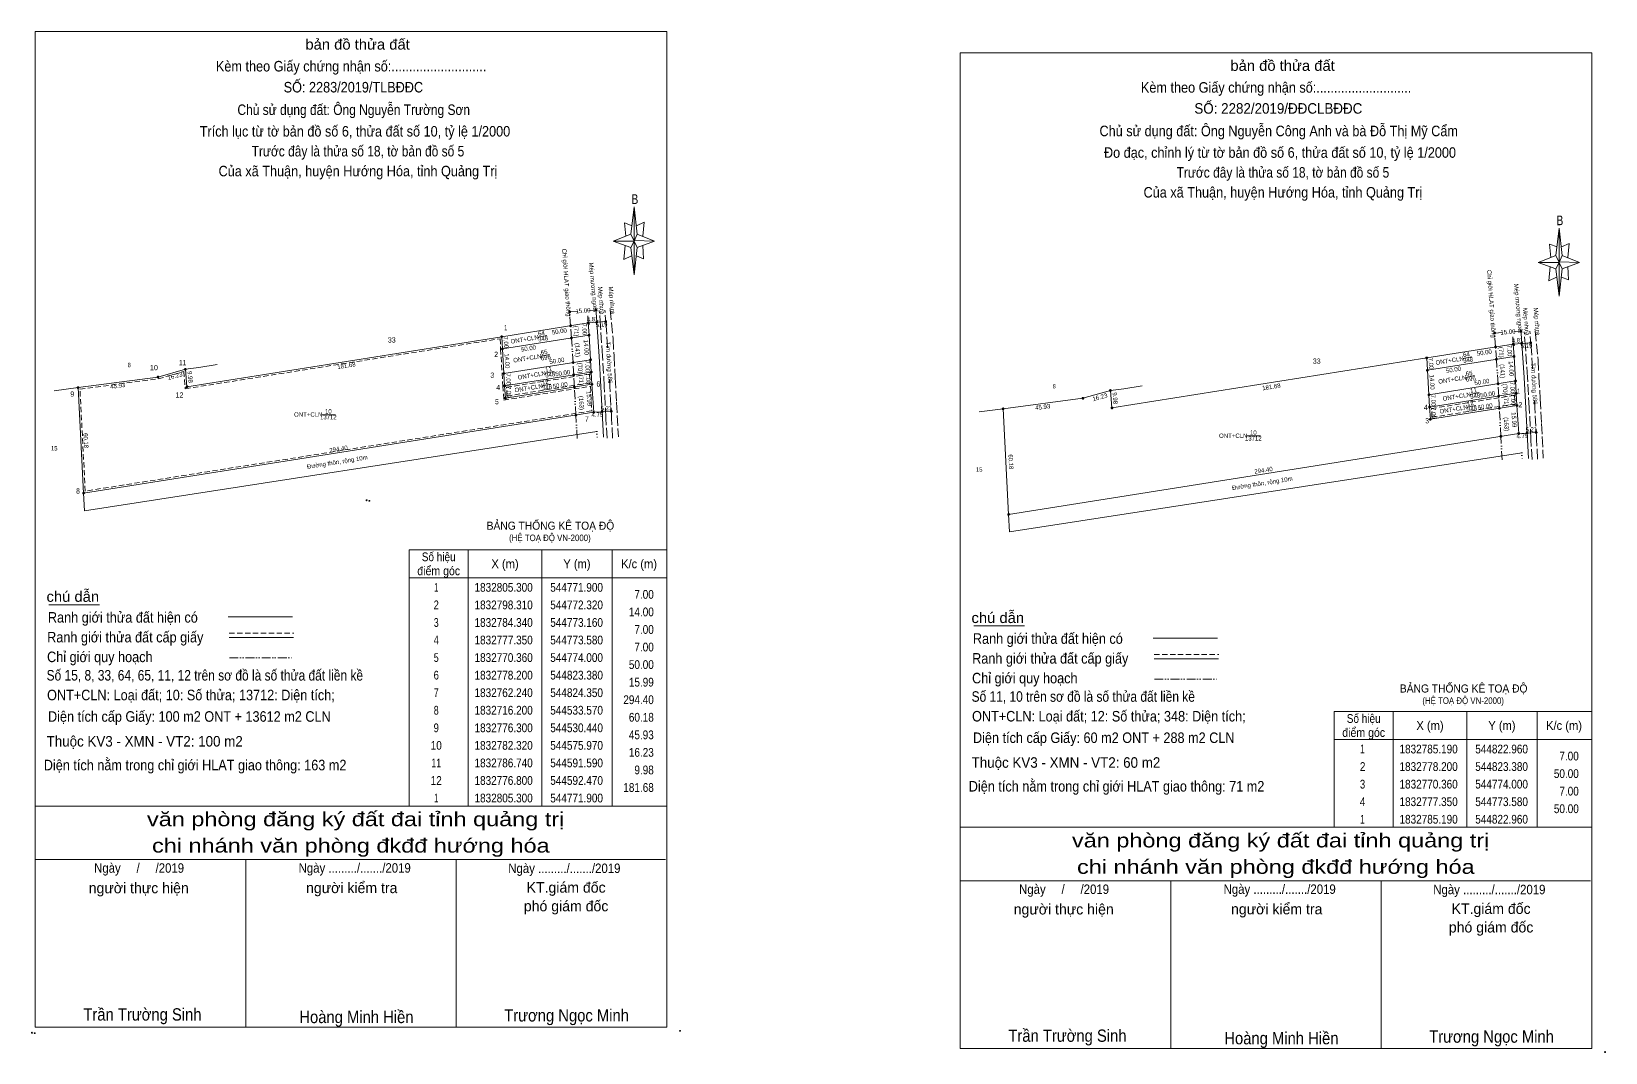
# Model space of a CAD drawing. Header units: metres. Extents: x 542053 to 545555, y 1832668 to 1833706.
# Drawn here: x 542053 to 542950, y 1833125 to 1833706 of the extents above; entities that cross this region are included whole.
import ezdxf
from ezdxf.enums import TextEntityAlignment as Align

# ---------------------------------------------------------------- set-up
doc = ezdxf.new("R2010")
doc.units = ezdxf.units.M
doc.header["$PDMODE"] = 32
doc.header["$PDSIZE"] = 0.5
for name, pattern in [('DASH_DOUBLE_DOT', [9.2, 5, -1.2, 0.3, -1.2, 0.3, -1.2]), ('DOT_DASHED', [7.7, 5, -1.2, 0.3, -1.2]), ('DOTTED', [1.5, 0.3, -1.2]), ('LONG_DASHED', [7.5, 6, -1.5]), ('MEDIUM_DASHED', [4.5, 3, -1.5])]:
    doc.linetypes.add(name, pattern=pattern)
for name, color, linetype, lineweight in [('1', 7, 'Continuous', 13), ('10', 7, 'Continuous', 13), ('17', 7, 'Continuous', 13), ('2', 7, 'Continuous', 13), ('28', 7, 'DASH_DOUBLE_DOT', 13), ('5', 7, 'Continuous', 13), ('6', 7, 'Continuous', 13), ('63', 7, 'Continuous', 13)]:
    doc.layers.add(name, color=color, linetype=linetype, lineweight=lineweight)

msp = doc.modelspace()

# ---------------------------------------------------------------- hatches: boundary and pattern name
at = {"layer": '28'}
for points in [[(542360.01, 1833546.59, 1), (542359.01, 1833546.59, 1)], [(542370.66, 1833540.28, 1), (542369.66, 1833540.28, 1)], [(542374.97, 1833547.63, 1), (542373.97, 1833547.63, 1)], [(542375.45, 1833540.66, 1), (542374.45, 1833540.66, 1)], [(542380.62, 1833541.07, 1), (542379.62, 1833541.07, 1)], [(542321.28, 1833532.44, 1), (542320.28, 1833532.44, 1)], [(542360.55, 1833538.68, 1), (542359.55, 1833538.68, 1)], [(542361.04, 1833531.7, 1), (542360.04, 1833531.7, 1)], [(542371.08, 1833533.29, 1), (542370.08, 1833533.29, 1)], [(542887.28, 1833534.5, 1), (542886.28, 1833534.5, 1)], [(542902.24, 1833535.54, 1), (542901.24, 1833535.54, 1)], [(542321.7, 1833525.45, 1), (542320.7, 1833525.45, 1)], [(542887.82, 1833526.59, 1), (542886.82, 1833526.59, 1)], [(542897.93, 1833528.19, 1), (542896.93, 1833528.19, 1)], [(542898.35, 1833521.2, 1), (542897.35, 1833521.2, 1)], [(542902.72, 1833528.57, 1), (542901.72, 1833528.57, 1)], [(542907.89, 1833528.98, 1), (542906.89, 1833528.98, 1)], [(542140.97, 1833513.88, 1), (542139.97, 1833513.88, 1)], [(542362, 1833517.74, 1), (542361, 1833517.74, 1)], [(542371.92, 1833519.32, 1), (542370.92, 1833519.32, 1)], [(542372.34, 1833512.33, 1), (542371.34, 1833512.33, 1)], [(542848.55, 1833520.35, 1), (542847.55, 1833520.35, 1)], [(542848.97, 1833513.36, 1), (542847.97, 1833513.36, 1)], [(542888.31, 1833519.61, 1), (542887.31, 1833519.61, 1)], [(542079.82, 1833503.44, 1), (542078.82, 1833503.44, 1)], [(542125.35, 1833509.46, 1), (542124.35, 1833509.46, 1)], [(542141.85, 1833503.94, 1), (542140.85, 1833503.94, 1)], [(542322.54, 1833511.48, 1), (542321.54, 1833511.48, 1)], [(542322.96, 1833504.49, 1), (542321.96, 1833504.49, 1)], [(542362.34, 1833510.74, 1), (542361.34, 1833510.74, 1)], [(542362.72, 1833503.75, 1), (542361.72, 1833503.75, 1)], [(542372.76, 1833505.34, 1), (542371.76, 1833505.34, 1)], [(542889.27, 1833505.65, 1), (542888.27, 1833505.65, 1)], [(542899.19, 1833507.23, 1), (542898.19, 1833507.23, 1)], [(542323.38, 1833497.5, 1), (542322.38, 1833497.5, 1)], [(542652.62, 1833497.37, 1), (542651.62, 1833497.37, 1)], [(542668.24, 1833501.79, 1), (542667.24, 1833501.79, 1)], [(542849.81, 1833499.39, 1), (542848.81, 1833499.39, 1)], [(542889.61, 1833498.65, 1), (542888.61, 1833498.65, 1)], [(542899.61, 1833500.24, 1), (542898.61, 1833500.24, 1)], [(542363.58, 1833487.77, 1), (542362.58, 1833487.77, 1)], [(542373.73, 1833489.38, 1), (542372.73, 1833489.38, 1)], [(542378.51, 1833489.66, 1), (542377.51, 1833489.66, 1)], [(542383.72, 1833489.98, 1), (542382.72, 1833489.98, 1)], [(542607.09, 1833491.35, 1), (542606.09, 1833491.35, 1)], [(542669.12, 1833491.85, 1), (542668.12, 1833491.85, 1)], [(542850.23, 1833492.4, 1), (542849.23, 1833492.4, 1)], [(542850.65, 1833485.41, 1), (542849.65, 1833485.41, 1)], [(542889.99, 1833491.66, 1), (542888.99, 1833491.66, 1)], [(542900.03, 1833493.25, 1), (542899.03, 1833493.25, 1)], [(542901, 1833477.29, 1), (542900, 1833477.29, 1)], [(542905.78, 1833477.57, 1), (542904.78, 1833477.57, 1)], [(542910.99, 1833477.89, 1), (542909.99, 1833477.89, 1)], [(542890.85, 1833475.68, 1), (542889.85, 1833475.68, 1)], [(542082.95, 1833443.34, 1), (542081.95, 1833443.34, 1)], [(542610.22, 1833431.25, 1), (542609.22, 1833431.25, 1)]]:
    msp.add_hatch(color=256, dxfattribs=at).paths.add_polyline_path(points)

# ---------------------------------------------------------------- linework, layer by layer
at = {"layer": '1'}
for p, q in [((542158.63, 1833516.6), (542148.18, 1833514.85)), ((542685.9, 1833504.51), (542675.45, 1833502.76))]:
    msp.add_line(p, q, dxfattribs=at)
for points in [[(542141.35, 1833503.94), (542320.78, 1833532.44), (542370.16, 1833540.28)], [(542668.62, 1833491.85), (542848.05, 1833520.35), (542897.43, 1833528.19)], [(542148.18, 1833514.85), (542140.47, 1833513.88), (542141.35, 1833503.94)], [(542148.18, 1833514.85), (542140.47, 1833513.88), (542141.35, 1833503.94)], [(542148.18, 1833514.85), (542140.47, 1833513.88), (542141.35, 1833503.94)], [(542675.45, 1833502.76), (542667.74, 1833501.79), (542668.62, 1833491.85)], [(542675.45, 1833502.76), (542667.74, 1833501.79), (542668.62, 1833491.85)], [(542675.45, 1833502.76), (542667.74, 1833501.79), (542668.62, 1833491.85)]]:
    msp.add_lwpolyline(points, dxfattribs=at)
at = {"layer": '1', "linetype": 'MEDIUM_DASHED'}
for points in [[(542319.85, 1833531.28), (542320.2, 1833525.39), (542321.04, 1833511.42), (542321.46, 1833504.43), (542321.95, 1833496.34), (542371.33, 1833504.18), (542372.18, 1833490.23), (542083.39, 1833444.5), (542080.37, 1833502.57), (542125.05, 1833508.48), (542139.58, 1833512.59), (542140.45, 1833502.78)], [(542370.91, 1833511.17), (542371.21, 1833506.19), (542323.81, 1833498.66), (542323.51, 1833503.64)], [(542898.18, 1833499.08), (542898.48, 1833494.1), (542851.08, 1833486.57), (542850.78, 1833491.55)]]:
    msp.add_lwpolyline(points, close=True, dxfattribs=at)
at = {"layer": '1'}
msp.add_lwpolyline([(542848.05, 1833520.35), (542848.47, 1833513.36), (542849.31, 1833499.39), (542849.73, 1833492.4), (542850.15, 1833485.41), (542899.53, 1833493.25), (542900.5, 1833477.29), (542609.72, 1833431.25), (542606.59, 1833491.35), (542652.12, 1833497.37), (542667.74, 1833501.79), (542668.62, 1833491.85)], close=True, dxfattribs=at)
at = {"layer": '10'}
for p, q in [((542376.29, 1833521.24), (542374.38, 1833549.01)), ((542370.16, 1833540.28), (542369.83, 1833544.39)), ((542370.16, 1833540.28), (542370.58, 1833533.29)), ((542897.43, 1833528.19), (542897.1, 1833532.3)), ((542903.56, 1833509.15), (542901.65, 1833536.92)), ((542897.43, 1833528.19), (542897.85, 1833521.2)), ((542377.25, 1833503.83), (542376.29, 1833521.27)), ((542378.78, 1833475.23), (542377.25, 1833503.83)), ((542904.52, 1833491.74), (542903.56, 1833509.18)), ((542906.05, 1833463.14), (542904.52, 1833491.74))]:
    msp.add_line(p, q, dxfattribs=at)
at = {"layer": '10', "linetype": 'DASH_DOUBLE_DOT'}
for p, q in [((542360.05, 1833538.68), (542359.42, 1833547.91)), ((542887.32, 1833526.59), (542886.69, 1833535.82)), ((542361.84, 1833510.74), (542361.5, 1833517.74)), ((542362.22, 1833503.75), (542361.84, 1833510.74)), ((542889.11, 1833498.65), (542888.77, 1833505.65)), ((542889.49, 1833491.66), (542889.11, 1833498.65))]:
    msp.add_line(p, q, dxfattribs=at)
at = {"layer": '10', "linetype": 'LONG_DASHED'}
for p, q in [((542380.31, 1833538.71), (542379.61, 1833547.63)), ((542381.15, 1833526.46), (542380.31, 1833538.68)), ((542907.58, 1833526.62), (542906.88, 1833535.54)), ((542908.42, 1833514.37), (542907.58, 1833526.59)), ((542382.46, 1833504.12), (542382.24, 1833508.11)), ((542383.43, 1833486.02), (542382.46, 1833504.11)), ((542909.73, 1833492.03), (542909.51, 1833496.02)), ((542384.04, 1833474.73), (542383.43, 1833486.02)), ((542910.7, 1833473.93), (542909.73, 1833492.02)), ((542911.31, 1833462.64), (542910.7, 1833473.93))]:
    msp.add_line(p, q, dxfattribs=at)
for points in [[(542380.83, 1833474.56), (542380.22, 1833485.85), (542379.25, 1833503.94), (542378.29, 1833521.38), (542377.11, 1833538.46), (542376.41, 1833547.38)], [(542382.71, 1833547.94), (542384.25, 1833531.18), (542384.81, 1833521.54), (542385.53, 1833509.17), (542386.21, 1833495.09), (542387.28, 1833475.32)], [(542908.1, 1833462.47), (542907.49, 1833473.76), (542906.52, 1833491.85), (542905.56, 1833509.29), (542904.38, 1833526.37), (542903.68, 1833535.29)], [(542909.98, 1833535.85), (542911.52, 1833519.09), (542912.08, 1833509.45), (542912.8, 1833497.08), (542913.48, 1833483), (542914.55, 1833463.23)]]:
    msp.add_lwpolyline(points, dxfattribs=at)
at = {"layer": '10'}
for points in [[(542320.78, 1833532.44), (542321.2, 1833525.45), (542370.58, 1833533.29), (542371.42, 1833519.32)], [(542321.2, 1833525.45), (542322.04, 1833511.48), (542371.42, 1833519.32), (542371.84, 1833512.33)], [(542848.05, 1833520.35), (542848.47, 1833513.36), (542897.85, 1833521.2), (542898.69, 1833507.23)], [(542848.47, 1833513.36), (542849.31, 1833499.39), (542898.69, 1833507.23), (542899.11, 1833500.24)], [(542124.85, 1833509.46), (542079.32, 1833503.44), (542065.76, 1833501.65)], [(542322.04, 1833511.48), (542322.46, 1833504.49), (542371.84, 1833512.33), (542372.26, 1833505.34), (542373.23, 1833489.38)], [(542322.46, 1833504.49), (542322.88, 1833497.5), (542372.26, 1833505.34)], [(542652.12, 1833497.37), (542606.59, 1833491.35), (542593.03, 1833489.56)], [(542849.31, 1833499.39), (542849.73, 1833492.4), (542899.11, 1833500.24), (542899.53, 1833493.25), (542900.5, 1833477.29)], [(542849.73, 1833492.4), (542850.15, 1833485.41), (542899.53, 1833493.25)]]:
    msp.add_lwpolyline(points, dxfattribs=at)
at = {"layer": '10', "linetype": 'DASH_DOUBLE_DOT'}
for points in [[(542361.5, 1833517.74), (542360.54, 1833531.7), (542360.05, 1833538.68)], [(542888.77, 1833505.65), (542887.81, 1833519.61), (542887.32, 1833526.59)], [(542363.8, 1833474.43), (542363.08, 1833487.77), (542362.22, 1833503.75)], [(542891.07, 1833462.34), (542890.35, 1833475.68), (542889.49, 1833491.66)]]:
    msp.add_lwpolyline(points, dxfattribs=at)
at = {"layer": '17'}
for p, q in [((542062.56, 1833379.8), (542091.52, 1833379.8)), ((542589.83, 1833367.71), (542618.79, 1833367.71))]:
    msp.add_line(p, q, dxfattribs=at)
at = {"layer": '2'}
for p, q in [((542082.97, 1833433.3), (542375.05, 1833478.39)), ((542610.24, 1833421.21), (542902.32, 1833466.3))]:
    msp.add_line(p, q, dxfattribs=at)
at = {"layer": '2', "linetype": 'DOTTED'}
for p, q in [((542375.05, 1833478.39), (542375.23, 1833473.96)), ((542902.32, 1833466.3), (542902.5, 1833461.87))]:
    msp.add_line(p, q, dxfattribs=at)
at = {"layer": '2'}
for points in [[(542079.32, 1833503.44), (542082.45, 1833443.34), (542373.23, 1833489.38)], [(542606.59, 1833491.35), (542609.72, 1833431.25), (542900.5, 1833477.29)]]:
    msp.add_lwpolyline(points, dxfattribs=at)
for p in [(542370.51, 1833539.78), (542897.78, 1833527.69)]:
    msp.add_point(p, dxfattribs=at)
at = {"layer": '28', "linetype": 'Continuous'}
for p, q in [((542359.51, 1833546.59), (542364.1, 1833546.91)), ((542370.47, 1833547.35), (542374.47, 1833547.63)), ((542886.78, 1833534.5), (542891.37, 1833534.82)), ((542897.74, 1833535.26), (542901.74, 1833535.54)), ((542124.85, 1833509.46), (542140.47, 1833513.88)), ((542652.12, 1833497.37), (542667.74, 1833501.79)), ((542082.45, 1833443.34), (542082.97, 1833433.3)), ((542609.72, 1833431.25), (542610.24, 1833421.21))]:
    msp.add_line(p, q, dxfattribs=at)
at = {"layer": '28'}
for centre in [(542359.51, 1833546.59), (542370.16, 1833540.28), (542374.47, 1833547.63), (542374.95, 1833540.66), (542380.12, 1833541.07), (542320.78, 1833532.44), (542360.05, 1833538.68), (542360.54, 1833531.7), (542370.58, 1833533.29), (542886.78, 1833534.5), (542901.74, 1833535.54), (542321.2, 1833525.45), (542887.32, 1833526.59), (542897.43, 1833528.19), (542897.85, 1833521.2), (542902.22, 1833528.57), (542907.39, 1833528.98), (542140.47, 1833513.88), (542361.5, 1833517.74), (542371.42, 1833519.32), (542848.05, 1833520.35), (542848.47, 1833513.36), (542887.81, 1833519.61), (542079.32, 1833503.44), (542124.85, 1833509.46), (542141.35, 1833503.94), (542322.04, 1833511.48), (542322.46, 1833504.49), (542361.84, 1833510.74), (542362.22, 1833503.75), (542888.77, 1833505.65), (542898.69, 1833507.23), (542322.88, 1833497.5), (542652.12, 1833497.37), (542667.74, 1833501.79), (542849.31, 1833499.39), (542889.11, 1833498.65), (542363.08, 1833487.77), (542373.23, 1833489.38), (542378.01, 1833489.66), (542383.22, 1833489.98), (542606.59, 1833491.35), (542668.62, 1833491.85), (542849.73, 1833492.4), (542850.15, 1833485.41), (542889.49, 1833491.66), (542900.5, 1833477.29), (542905.28, 1833477.57), (542910.49, 1833477.89), (542890.35, 1833475.68), (542082.45, 1833443.34), (542609.72, 1833431.25)]:
    msp.add_circle(centre, 0.5, dxfattribs=at)
at = {"layer": '28', "linetype": 'DOT_DASHED'}
for centre in [(542371.84, 1833512.33), (542372.26, 1833505.34), (542899.11, 1833500.24), (542899.53, 1833493.25)]:
    msp.add_circle(centre, 0.5, dxfattribs=at)
at = {"layer": '5'}
for p, q in [((542394.36, 1833590.84), (542396.36, 1833606.44)), ((542921.63, 1833578.75), (542923.63, 1833594.35)), ((542394.36, 1833583.24), (542384.36, 1833586.84)), ((542397.96, 1833590.84), (542407.96, 1833586.84)), ((542401.16, 1833584.44), (542401.56, 1833576.84)), ((542397.96, 1833583.24), (542396.36, 1833567.64)), ((542401.56, 1833576.84), (542397.56, 1833578.44)), ((542925.23, 1833578.75), (542935.23, 1833574.75)), ((542921.63, 1833571.15), (542911.63, 1833574.75)), ((542925.23, 1833571.15), (542923.63, 1833555.55)), ((542928.83, 1833564.75), (542924.83, 1833566.35)), ((542928.43, 1833572.35), (542928.83, 1833564.75)), ((542054.88, 1833265.08), (542414.88, 1833265.08)), ((542582.15, 1833252.99), (542942.15, 1833252.99)), ((542054.88, 1833234.68), (542414.08, 1833234.68)), ((542054.88, 1833234.68), (542414.08, 1833234.68)), ((542054.88, 1833234.68), (542414.08, 1833234.68)), ((542174.88, 1833139.08), (542174.88, 1833234.68)), ((542294.88, 1833139.08), (542294.88, 1833234.68)), ((542582.15, 1833222.59), (542941.35, 1833222.59)), ((542582.15, 1833222.59), (542941.35, 1833222.59)), ((542582.15, 1833222.59), (542941.35, 1833222.59)), ((542702.15, 1833126.99), (542702.15, 1833222.59)), ((542822.15, 1833126.99), (542822.15, 1833222.59))]:
    msp.add_line(p, q, dxfattribs=at)
for points in [[(542054.88, 1833706.28), (542414.88, 1833706.28), (542414.88, 1833139.08), (542054.88, 1833139.08)], [(542582.15, 1833694.19), (542942.15, 1833694.19), (542942.15, 1833126.99), (542582.15, 1833126.99)], [(542396.36, 1833606.44), (542397.96, 1833590.84), (542396.36, 1833586.84)], [(542923.63, 1833594.35), (542925.23, 1833578.75), (542923.63, 1833574.75)], [(542396.36, 1833586.84), (542384.36, 1833586.84), (542394.36, 1833590.84), (542397.96, 1833583.24), (542407.96, 1833586.84), (542396.36, 1833587.24)], [(542396.36, 1833586.84), (542396.36, 1833567.64), (542394.36, 1833583.24)], [(542923.63, 1833574.75), (542911.63, 1833574.75), (542921.63, 1833578.75), (542925.23, 1833571.15), (542935.23, 1833574.75), (542923.63, 1833575.15)], [(542923.63, 1833574.75), (542923.63, 1833555.55), (542921.63, 1833571.15)]]:
    msp.add_lwpolyline(points, close=True, dxfattribs=at)
for points in [[(542395.16, 1833595.64), (542390.76, 1833597.24), (542391.56, 1833589.64)], [(542397.56, 1833595.64), (542401.96, 1833597.64), (542401.16, 1833589.64)], [(542396.36, 1833586.84), (542394.36, 1833590.84), (542384.36, 1833586.84)], [(542391.16, 1833584.44), (542390.36, 1833576.44), (542394.76, 1833578.44)], [(542396.36, 1833586.84), (542397.96, 1833583.24), (542407.96, 1833586.84)], [(542922.43, 1833583.55), (542918.03, 1833585.15), (542918.83, 1833577.55)], [(542924.83, 1833583.55), (542929.23, 1833585.55), (542928.43, 1833577.55)], [(542923.63, 1833574.75), (542921.63, 1833578.75), (542911.63, 1833574.75)], [(542918.43, 1833572.35), (542917.63, 1833564.35), (542922.03, 1833566.35)], [(542923.63, 1833574.75), (542925.23, 1833571.15), (542935.23, 1833574.75)], [(542414.88, 1833139.08), (542054.88, 1833139.08), (542054.88, 1833234.68)], [(542942.15, 1833126.99), (542582.15, 1833126.99), (542582.15, 1833222.59)]]:
    msp.add_lwpolyline(points, dxfattribs=at)
for p in [(542243.78, 1833439.26), (542245.38, 1833438.98), (542053, 1833136), (542054.6, 1833135.72)]:
    msp.add_point(p, dxfattribs=at)
at = {"layer": '6'}
for p, q in [((542164.96, 1833372.84), (542201.52, 1833372.84)), ((542165.52, 1833361.12), (542202.08, 1833361.12)), ((542692.23, 1833360.75), (542728.79, 1833360.75)), ((542692.79, 1833349.03), (542729.35, 1833349.03))]:
    msp.add_line(p, q, dxfattribs=at)
at = {"layer": '6', "linetype": 'MEDIUM_DASHED'}
for p, q in [((542165.52, 1833363.6), (542202.32, 1833363.6)), ((542692.79, 1833351.51), (542729.59, 1833351.51))]:
    msp.add_line(p, q, dxfattribs=at)
at = {"layer": '6'}
for p in [(542422.48, 1833137.08), (542949.75, 1833124.99)]:
    msp.add_point(p, dxfattribs=at)
at = {"layer": '63'}
for p, q in [((542341.35, 1833532.14), (542346.58, 1833533.16)), ((542342.88, 1833521.37), (542348.11, 1833522.39)), ((542345.39, 1833511.64), (542350.62, 1833512.66)), ((542868.62, 1833520.05), (542873.85, 1833521.07)), ((542343.63, 1833504.38), (542348.86, 1833505.4)), ((542870.15, 1833509.28), (542875.38, 1833510.3)), ((542872.66, 1833499.55), (542877.89, 1833500.57)), ((542218.06, 1833487.99), (542226.08, 1833487.99)), ((542378.01, 1833489.67), (542373.23, 1833489.38)), ((542383.22, 1833489.98), (542378.01, 1833489.66)), ((542870.9, 1833492.29), (542876.13, 1833493.31)), ((542905.28, 1833477.58), (542900.5, 1833477.29)), ((542910.49, 1833477.89), (542905.28, 1833477.57)), ((542745.33, 1833475.9), (542753.35, 1833475.9)), ((542301.68, 1833411.08), (542301.68, 1833265.08)), ((542343.68, 1833411.08), (542343.68, 1833265.08)), ((542383.68, 1833411.08), (542383.68, 1833265.08)), ((542268.08, 1833395.08), (542414.88, 1833395.08)), ((542828.95, 1833318.99), (542828.95, 1833252.99)), ((542870.95, 1833318.99), (542870.95, 1833252.99)), ((542910.95, 1833318.99), (542910.95, 1833252.99)), ((542795.35, 1833302.99), (542942.15, 1833302.99))]:
    msp.add_line(p, q, dxfattribs=at)
at = {"layer": '63', "linetype": 'DASH_DOUBLE_DOT'}
for p, q in [((542165.64, 1833349.44), (542202.44, 1833349.44)), ((542692.91, 1833337.35), (542729.71, 1833337.35))]:
    msp.add_line(p, q, dxfattribs=at)
at = {"layer": '63'}
for points in [[(542380.12, 1833541.07), (542374.95, 1833540.66), (542370.16, 1833540.28)], [(542907.39, 1833528.98), (542902.22, 1833528.57), (542897.43, 1833528.19)]]:
    msp.add_lwpolyline(points, dxfattribs=at)
for points in [[(542268.08, 1833411.08), (542414.88, 1833411.08), (542414.88, 1833265.08), (542268.08, 1833265.08)], [(542795.35, 1833318.99), (542942.15, 1833318.99), (542942.15, 1833252.99), (542795.35, 1833252.99)]]:
    msp.add_lwpolyline(points, close=True, dxfattribs=at)

# ---------------------------------------------------------------- texts
at = {"layer": '1'}
for s, width, p in [('ONT+CLN', 0.95, (542210.535, 1833486.88)), ('13712', 0.85, (542221.965, 1833485.39)), ('10', 0.85, (542221.985, 1833488.7)), ('ONT+CLN', 0.95, (542737.805, 1833474.79)), ('10', 0.85, (542749.255, 1833476.61)), ('13712', 0.85, (542749.235, 1833473.3))]:
    msp.add_text(s, height=2.5, dxfattribs=dict(at, width=width)).set_placement(p, align=Align.CENTER)
for s, height, width, p in [('BẢNG THỐNG KÊ TOẠ ĐỘ ', 4.6, 0.95, (542312.21, 1833422.5)), ('(HỆ TOẠ ĐỘ VN-2000)', 3.72, 0.9, (542325.01, 1833416.02)), ('BẢNG THỐNG KÊ TOẠ ĐỘ ', 4.6, 0.95, (542832.78, 1833329.77)), ('(HỆ TOẠ ĐỘ VN-2000)', 3.72, 0.9, (542845.58, 1833323.29))]:
    msp.add_text(s, height=height, dxfattribs=dict(at, width=width)).set_placement(p)
at = {"layer": '2'}
for s, width, p in [('33', 0.8, (542258.115, 1833529.11)), ('1', 0.65, (542323.075, 1833536.06)), ('2', 0.8, (542317.605, 1833520.9)), ('10', 0.85, (542122.55, 1833513.35)), ('11', 0.75, (542138.9, 1833516.12)), ('33', 0.8, (542785.385, 1833517.02)), ('3', 0.75, (542315.42, 1833509.02)), ('4', 0.8, (542318.815, 1833502.02)), ('6', 0.8, (542375.915, 1833504.02)), ('9', 0.8, (542076, 1833498.24)), ('12', 0.85, (542137.14, 1833497.73)), ('5', 0.75, (542318.065, 1833493.95)), ('1', 0.65, (542900.555, 1833499.92)), ('2', 0.8, (542901.475, 1833492.2)), ('7', 0.75, (542369.39, 1833484.13)), ('4', 0.8, (542847.575, 1833490.68)), ('3', 0.75, (542848.33, 1833483.07)), ('8', 0.75, (542079.27, 1833443.08))]:
    msp.add_text(s, height=3, dxfattribs=dict(at, width=width)).set_placement(p, align=Align.CENTER)
at = {"layer": '28'}
for s, rotation, width, p in [('Chỉ giới HLAT giao thông', 273.945, 0.95, (542356.515, 1833563.196)), ('Mép mương ngoài', 275.25, 0.9, (542371.821, 1833560.534)), ('Chỉ giới HLAT giao thông', 273.945, 0.95, (542883.785, 1833551.106)), ('Mép nhựa', 275.25, 0.9, (542376.29, 1833552.984)), ('Mép nhựa', 275.25, 0.9, (542382.37, 1833553.114)), ('Mép mương ngoài', 275.25, 0.9, (542899.091, 1833548.444)), ('15.00', 4.52, 0.9, (542367.216, 1833546.024)), ('Mép nhựa', 275.25, 0.9, (542903.56, 1833540.894)), ('Mép nhựa', 275.25, 0.9, (542909.64, 1833541.024)), ('15.00', 4.52, 0.9, (542894.486, 1833533.934)), ('Tim đường 586', 273.151, 0.9, (542380.823, 1833517.614)), ('Tim đường 586', 273.151, 0.9, (542908.093, 1833505.524))]:
    msp.add_text(s, height=2.5, rotation=rotation, dxfattribs=dict(at, width=width)).set_placement(p, align=Align.CENTER)
at = {"layer": '5'}
for s, height, width, p in [('bản đồ thửa đất', 6, 1.05, (542238.645, 1833695.96)), ('Kèm theo Giấy chứng nhận số:...........................', 6, 0.9, (542234.96, 1833683.52)), ('bản đồ thửa đất', 6, 1.05, (542765.915, 1833683.87)), ('SỐ: 2283/2019/TLBĐĐC', 6, 0.9, (542236.24, 1833671.56)), ('Kèm theo Giấy chứng nhận số:...........................', 6, 0.9, (542762.23, 1833671.43)), ('Chủ sử dụng đất: Ông Nguyễn Trường Sơn', 6, 0.85, (542236.435, 1833658.72)), ('SỐ: 2282/2019/ĐĐCLBĐĐC', 6, 0.95, (542763.51, 1833659.47)), ('Trích lục từ tờ bản đồ số 6, thửa đất số 10, tỷ lệ 1/2000 ', 6, 0.9, (542238.155, 1833646.44)), ('Chủ sử dụng đất: Ông Nguyễn Công Anh và bà Đỗ Thị Mỹ Cẩm', 6, 0.9, (542763.71, 1833646.63)), ('Trước đây là thửa số 18, tờ bản đồ số 5', 6, 0.85, (542238.85, 1833635.12)), ('Đo đạc, chỉnh lý từ tờ bản đồ số 6, thửa đất số 10, tỷ lệ 1/2000 ', 6, 0.9, (542765.43, 1833634.35)), ('Của xã Thuận, huyện Hướng Hóa, tỉnh Quảng Trị', 6, 0.9, (542238.85, 1833623.79)), ('Trước đây là thửa số 18, tờ bản đồ số 5', 6, 0.85, (542766.12, 1833623.03)), ('B', 5.51, 0.8, (542396.695, 1833608.04)), ('Của xã Thuận, huyện Hướng Hóa, tỉnh Quảng Trị', 6, 0.9, (542766.12, 1833611.7)), ('B', 5.51, 0.8, (542923.965, 1833595.95)), ('văn phòng đăng ký đất đai tỉnh quảng trị', 8, 1.25, (542237.55, 1833253.64)), ('chi nhánh văn phòng đkđđ hướng hóa', 8, 1.25, (542234.795, 1833238.6)), ('văn phòng đăng ký đất đai tỉnh quảng trị', 8, 1.25, (542764.82, 1833241.55)), ('chi nhánh văn phòng đkđđ hướng hóa', 8, 1.25, (542762.065, 1833226.51)), ('Ngày     /     /2019', 5.4, 0.9, (542114.085, 1833227.12)), ('Ngày ........./......./2019', 5.4, 0.9, (542236.99, 1833227.16)), ('Ngày ........./......./2019', 5.4, 0.9, (542356.51, 1833226.96)), ('Ngày     /     /2019', 5.4, 0.9, (542641.355, 1833215.03)), ('Ngày ........./......./2019', 5.4, 0.9, (542764.26, 1833215.07)), ('Ngày ........./......./2019', 5.4, 0.9, (542883.78, 1833214.87)), ('Trần Trường Sinh', 7, 0.9, (542116.005, 1833142.92)), ('Hoàng Minh Hiền', 7, 0.9, (542237.975, 1833141.48)), ('Trương Ngọc Minh', 7, 0.9, (542357.765, 1833142.4)), ('Trần Trường Sinh', 7, 0.9, (542643.275, 1833130.83)), ('Hoàng Minh Hiền', 7, 0.9, (542765.245, 1833129.39)), ('Trương Ngọc Minh', 7, 0.9, (542885.035, 1833130.31))]:
    msp.add_text(s, height=height, dxfattribs=dict(at, width=width)).set_placement(p, align=Align.CENTER)
for s, p in [('người thực hiện', (542113.895, 1833215.44)), ('người kiểm tra', (542235.31, 1833215.52)), ('KT.giám đốc', (542357.5, 1833215.76)), ('phó giám đốc', (542357.5, 1833205.18)), ('người thực hiện', (542641.165, 1833203.35)), ('người kiểm tra', (542762.58, 1833203.43)), ('KT.giám đốc', (542884.77, 1833203.67)), ('phó giám đốc', (542884.77, 1833193.09))]:
    msp.add_text(s, height=6, dxfattribs=at).set_placement(p, align=Align.CENTER)
at = {"layer": '6'}
for s, width, p in [('chú dẫn', 1.05, (542061.32, 1833381.44)), ('Ranh giới thửa đất hiện có ', 0.9, (542062.12, 1833369.6)), ('chú dẫn', 1.05, (542588.59, 1833369.35)), ('Ranh giới thửa đất cấp giấy', 0.9, (542061.68, 1833358.32)), ('Ranh giới thửa đất hiện có ', 0.9, (542589.39, 1833357.51)), ('Chỉ giới quy hoạch', 0.9, (542061.64, 1833347.08)), ('Ranh giới thửa đất cấp giấy', 0.9, (542588.95, 1833346.23)), ('Số 15, 8, 33, 64, 65, 11, 12 trên sơ đồ là số thửa đất liền kề', 0.85, (542061.36, 1833336.6)), ('Chỉ giới quy hoạch', 0.9, (542588.91, 1833334.99)), ('ONT+CLN: Loại đất; 10: Số thửa; 13712: Diện tích;', 0.9, (542061.64, 1833325.36)), ('Số 11, 10 trên sơ đồ là số thửa đất liền kề', 0.85, (542588.63, 1833324.51)), ('Diện tích cấp Giấy: 100 m2 ONT + 13612 m2 CLN', 0.9, (542062.16, 1833313.12)), ('ONT+CLN: Loại đất; 12: Số thửa; 348: Diện tích;', 0.9, (542588.91, 1833313.27)), ('Diện tích cấp Giấy: 60 m2 ONT + 288 m2 CLN', 0.9, (542589.43, 1833301.03)), ('Thuộc KV3 - XMN - VT2: 100 m2', 0.95, (542061.36, 1833299)), ('Diện tích nằm trong chỉ giới HLAT giao thông: 163 m2', 0.9, (542059.77, 1833285.46)), ('Thuộc KV3 - XMN - VT2: 60 m2', 0.95, (542588.63, 1833286.91)), ('Diện tích nằm trong chỉ giới HLAT giao thông: 71 m2', 0.9, (542587.04, 1833273.37))]:
    msp.add_text(s, height=6, dxfattribs=dict(at, width=width)).set_placement(p)
at = {"layer": '63'}
for s, rotation, width, p in [('7.00', 273.439, 0.9, (542366.803, 1833536.615)), ('4.81', 4.536, 0.85, (542372.686, 1833541.189)), ('5.19', 4.534, 0.9, (542377.846, 1833538.149)), ('7.00', 273.439, 0.9, (542322.043, 1833529.175)), ('64', 9.021, 0.95, (542343.609, 1833533.189)), ('348', 9.021, 0.9, (542344.564, 1833530.091)), ('50.00', 9.021, 0.9, (542353.829, 1833534.27)), ('(71)', 273.439, 0.9, (542362.082, 1833535.6)), ('4.81', 4.536, 0.85, (542899.956, 1833529.099)), ('14.00', 273.441, 0.9, (542322.672, 1833518.6)), ('50.00', 9.021, 0.9, (542336.249, 1833524.55)), ('65', 9.021, 0.95, (542345.134, 1833522.422)), ('696', 9.021, 0.9, (542346.094, 1833519.317)), ('(141)', 273.441, 0.9, (542362.822, 1833524.83)), ('14.00', 273.441, 0.9, (542367.782, 1833526.28)), ('64', 9.021, 0.95, (542870.879, 1833521.099)), ('50.00', 9.021, 0.9, (542881.099, 1833522.18)), ('(71)', 273.439, 0.9, (542889.352, 1833523.51)), ('7.00', 273.439, 0.9, (542894.073, 1833524.525)), ('5.19', 4.534, 0.9, (542905.116, 1833526.059)), ('181.68', 9.025, 0.9, (542232.464, 1833514.792)), ('11', 9.021, 0.9, (542347.654, 1833512.688)), ('50.00', 9.021, 0.9, (542352.449, 1833517.53)), ('50.00', 9.021, 0.9, (542355.749, 1833510.52)), ('(70)', 273.441, 0.9, (542364.272, 1833514.58)), ('7.00', 273.439, 0.9, (542368.503, 1833515.565)), ('7.00', 273.439, 0.9, (542849.313, 1833517.085)), ('50.00', 9.021, 0.9, (542863.519, 1833512.46)), ('348', 9.021, 0.9, (542871.834, 1833518.001)), ('65', 9.021, 0.95, (542872.404, 1833510.332)), ('(141)', 273.441, 0.9, (542890.092, 1833512.74)), ('14.00', 273.441, 0.9, (542895.052, 1833514.19)), ('45.93', 7.532, 0.9, (542102.071, 1833503.279)), ('16.23', 15.8, 0.95, (542134.865, 1833508.878)), ('9.98', 275.059, 0.9, (542142.004, 1833509.4)), ('7.00', 273.439, 0.9, (542323.393, 1833508.155)), ('7.00', 273.439, 0.9, (542323.633, 1833500.985)), ('12', 9.021, 0.95, (542345.884, 1833505.428)), ('348', 9.021, 0.9, (542346.844, 1833502.331)), ('348', 9.021, 0.9, (542348.604, 1833509.591)), ('50.00', 9.021, 0.9, (542354.309, 1833503.59)), ('(71)', 273.441, 0.9, (542364.902, 1833507.78)), ('7.00', 273.439, 0.9, (542368.923, 1833508.575)), ('181.68', 9.025, 0.9, (542759.734, 1833502.702)), ('14.00', 273.441, 0.9, (542849.942, 1833506.51)), ('696', 9.021, 0.9, (542873.364, 1833507.227)), ('50.00', 9.021, 0.9, (542879.719, 1833505.44)), ('(70)', 273.441, 0.9, (542891.542, 1833502.49)), ('7.00', 273.439, 0.9, (542895.773, 1833503.475)), ('(163)', 273.441, 0.9, (542365.022, 1833494.64)), ('15.99', 273.478, 0.9, (542369.404, 1833497.161)), ('16.23', 15.8, 0.95, (542662.135, 1833496.788)), ('9.98', 275.059, 0.9, (542669.274, 1833497.31)), ('7.00', 273.439, 0.9, (542850.663, 1833496.065)), ('12', 9.021, 0.95, (542873.154, 1833493.338)), ('348', 9.021, 0.9, (542875.874, 1833497.501)), ('11', 9.021, 0.9, (542874.924, 1833500.598)), ('50.00', 9.021, 0.9, (542881.579, 1833491.5)), ('50.00', 9.021, 0.9, (542883.019, 1833498.43)), ('(71)', 273.441, 0.9, (542892.172, 1833495.69)), ('7.00', 273.439, 0.9, (542896.193, 1833496.485)), ('4.79', 3.472, 0.9, (542375.384, 1833486.804)), ('5.21', 3.515, 0.85, (542380.533, 1833490.488)), ('45.93', 7.532, 0.9, (542629.341, 1833491.189)), ('7.00', 273.439, 0.9, (542850.903, 1833488.895)), ('348', 9.021, 0.9, (542874.114, 1833490.241)), ('(163)', 273.441, 0.9, (542892.292, 1833482.55)), ('15.99', 273.478, 0.9, (542896.674, 1833485.071)), ('60.18', 272.981, 0.85, (542082.56, 1833473.205)), ('4.79', 3.472, 0.9, (542902.654, 1833474.714)), ('5.21', 3.515, 0.85, (542907.803, 1833478.398)), ('294.40', 8.997, 0.9, (542227.97, 1833467.287)), ('Đường thôn, rộng 10m', 8.997, 0.9, (542227.265, 1833459.867)), ('60.18', 272.981, 0.85, (542609.83, 1833461.115)), ('Đường thôn, rộng 10m', 8.997, 0.9, (542754.535, 1833447.777)), ('294.40', 8.997, 0.9, (542755.24, 1833455.197))]:
    msp.add_text(s, height=2.5, rotation=rotation, dxfattribs=dict(at, width=width)).set_placement(p, align=Align.CENTER)
for p in [(542334.059, 1833529.734), (542335.589, 1833518.964), (542338.099, 1833509.234), (542861.329, 1833517.644), (542336.339, 1833501.974), (542862.859, 1833506.874), (542865.369, 1833497.144), (542863.609, 1833489.884)]:
    msp.add_text('ONT+CLN', height=2.5, rotation=9.021, dxfattribs=at).set_placement(p, align=Align.CENTER)
for s, height, width, p in [('8', 2.5, 0.75, (542108.475, 1833515.08)), ('8', 2.5, 0.75, (542635.745, 1833502.99)), ('15', 2.5, 0.8, (542065.72, 1833467.63)), ('15', 2.5, 0.8, (542592.99, 1833455.54)), ('Số hiệu', 5, 0.85, (542284.875, 1833404.58)), ('X (m)', 5, 0.95, (542322.69, 1833400.58)), ('Y (m)', 5, 0.95, (542363.68, 1833400.58)), ('K/c (m)', 5, 0.95, (542399.085, 1833400.58)), ('điểm góc', 5, 0.9, (542284.885, 1833396.58)), ('1', 5, 0.65, (542283.48, 1833387.18)), ('1832805.300', 5, 0.85, (542321.89, 1833387.18)), ('544771.900', 5, 0.85, (542363.495, 1833387.18)), ('2', 5, 0.8, (542283.48, 1833377.18)), ('1832798.310', 5, 0.85, (542321.89, 1833377.18)), ('544772.320', 5, 0.85, (542363.495, 1833377.18)), ('3', 5, 0.75, (542283.485, 1833367.18)), ('1832784.340', 5, 0.85, (542321.89, 1833367.18)), ('544773.160', 5, 0.85, (542363.495, 1833367.18)), ('4', 5, 0.8, (542283.48, 1833357.18)), ('1832777.350', 5, 0.85, (542321.89, 1833357.18)), ('544773.580', 5, 0.85, (542363.495, 1833357.18)), ('5', 5, 0.75, (542283.485, 1833347.18)), ('1832770.360', 5, 0.85, (542321.89, 1833347.18)), ('544774.000', 5, 0.85, (542363.495, 1833347.18)), ('6', 5, 0.8, (542283.485, 1833337.18)), ('1832778.200', 5, 0.85, (542321.89, 1833337.18)), ('544823.380', 5, 0.85, (542363.495, 1833337.18)), ('7', 5, 0.75, (542283.48, 1833327.18)), ('1832762.240', 5, 0.85, (542321.89, 1833327.18)), ('544824.350', 5, 0.85, (542363.495, 1833327.18)), ('8', 5, 0.75, (542283.48, 1833317.18)), ('1832716.200', 5, 0.85, (542321.89, 1833317.18)), ('544533.570', 5, 0.85, (542363.495, 1833317.18)), ('Số hiệu', 5, 0.85, (542812.145, 1833312.49)), ('9', 5, 0.8, (542283.48, 1833307.18)), ('1832776.300', 5, 0.85, (542321.89, 1833307.18)), ('544530.440', 5, 0.85, (542363.495, 1833307.18)), ('điểm góc', 5, 0.9, (542812.155, 1833304.49)), ('X (m)', 5, 0.95, (542849.96, 1833308.49)), ('Y (m)', 5, 0.95, (542890.95, 1833308.49)), ('K/c (m)', 5, 0.95, (542926.355, 1833308.49)), ('10', 5, 0.85, (542283.48, 1833297.18)), ('1832782.320', 5, 0.85, (542321.89, 1833297.18)), ('544575.970', 5, 0.85, (542363.495, 1833297.18)), (' 1', 5, 0.75, (542810.75, 1833295.09)), ('1832785.190', 5, 0.85, (542849.16, 1833295.09)), ('544822.960', 5, 0.85, (542890.765, 1833295.09)), ('11', 5, 0.75, (542283.48, 1833287.18)), ('1832786.740', 5, 0.85, (542321.89, 1833287.18)), ('544591.590', 5, 0.85, (542363.495, 1833287.18)), (' 2', 5, 0.85, (542810.76, 1833285.09)), ('1832778.200', 5, 0.85, (542849.16, 1833285.09)), ('544823.380', 5, 0.85, (542890.765, 1833285.09)), ('12', 5, 0.85, (542283.48, 1833277.18)), ('1832776.800', 5, 0.85, (542321.89, 1833277.18)), ('544592.470', 5, 0.85, (542363.495, 1833277.18)), (' 3', 5, 0.8, (542810.755, 1833275.09)), ('1832770.360', 5, 0.85, (542849.16, 1833275.09)), ('544774.000', 5, 0.85, (542890.765, 1833275.09)), ('1', 5, 0.65, (542283.48, 1833267.18)), ('1832805.300', 5, 0.85, (542321.89, 1833267.18)), ('544771.900', 5, 0.85, (542363.495, 1833267.18)), (' 4', 5, 0.85, (542810.75, 1833265.09)), ('1832777.350', 5, 0.85, (542849.16, 1833265.09)), ('544773.580', 5, 0.85, (542890.765, 1833265.09)), (' 1', 5, 0.75, (542810.75, 1833255.09)), ('1832785.190', 5, 0.85, (542849.16, 1833255.09)), ('544822.960', 5, 0.85, (542890.765, 1833255.09))]:
    msp.add_text(s, height=height, dxfattribs=dict(at, width=width)).set_placement(p, align=Align.CENTER)
at = {"layer": '63', "width": 0.85}
for s, p in [('7.00', (542407.49, 1833383.18)), ('14.00', (542407.5, 1833373.18)), ('7.00', (542407.49, 1833363.18)), ('7.00', (542407.49, 1833353.18)), ('50.00', (542407.5, 1833343.18)), ('15.99', (542407.5, 1833333.18)), ('294.40', (542407.49, 1833323.18)), ('60.18', (542407.5, 1833313.18)), ('45.93', (542407.49, 1833303.18)), ('16.23', (542407.49, 1833293.18)), ('9.98', (542407.49, 1833283.18)), ('7.00', (542934.76, 1833291.09)), ('50.00', (542934.77, 1833281.09)), ('181.68', (542407.49, 1833273.18)), ('7.00', (542934.76, 1833271.09)), ('50.00', (542934.77, 1833261.09))]:
    msp.add_text(s, height=5, dxfattribs=at).set_placement(p, align=Align.RIGHT)

doc.saveas('drawing.dxf')
